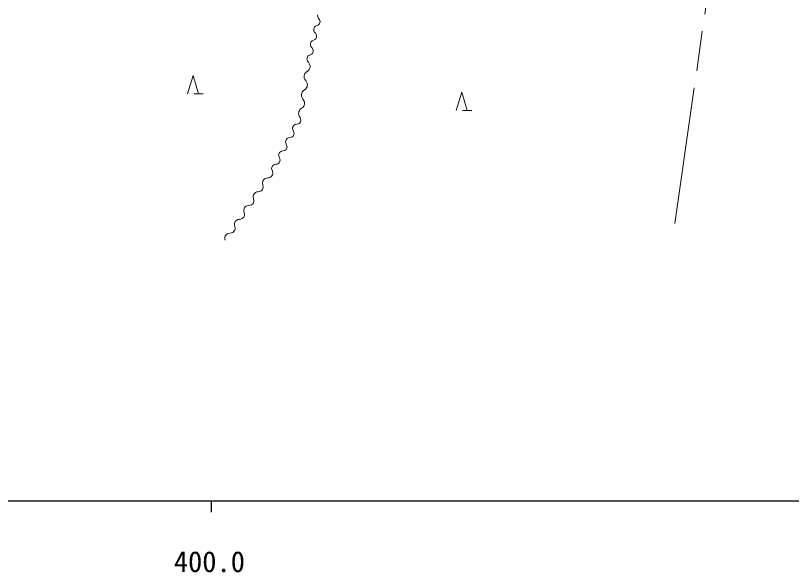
# Model space of a CAD drawing. Units: millimetres, scale not verified. Extents: x 40000 to 680000, y 20000 to 380000.
# Drawn here: x 450853 to 518855, y 198715 to 247499 of the extents above; entities that cross this region are included whole.
import ezdxf
from ezdxf.enums import TextEntityAlignment as Align

# ---------------------------------------------------------------- set-up
doc = ezdxf.new("R2010")
doc.units = ezdxf.units.MM
doc.header["$LTSCALE"] = 1000
doc.linetypes.add('CHAIN', pattern=[18.5, 12, -1.5, 3.5, -1.5])
for name, color, linetype, lineweight in [('M-BGD', 7, 'Continuous', 13), ('M-BMK', 2, 'CHAIN', 13), ('M-TTL-BAND', 7, 'Continuous', 25)]:
    doc.layers.add(name, color=color, linetype=linetype, lineweight=lineweight)
doc.styles.add('ＭＳ ゴシック', font='')
doc.styles.get('ＭＳ ゴシック').set_extended_font_data('MS Gothic')

# ---------------------------------------------------------------- blocks, each defined once
blk = doc.blocks.new('針葉樹林')
at = {"color": 7, "linetype": 'Continuous', "lineweight": 13}
for p, q in [((-0.6, 0), (0, 2)), ((0, 2), (0.6, 0)), ((0.1, 0), (1.1, 0))]:
    blk.add_line(p, q, dxfattribs=at)

msp = doc.modelspace()

# ---------------------------------------------------------------- linework, layer by layer
at = {"layer": 'M-BGD'}
for p, q in [((477332, 247475), (477339, 247566)), ((477350, 247373), (477332, 247475)), ((477408, 247252), (477350, 247373)), ((477526, 247057), (477408, 247252)), ((477501, 246810), (477529, 246887)), ((477538, 246970), (477526, 247057)), ((477529, 246887), (477538, 246970)), ((476984, 246254), (476993, 246336)), ((476996, 246167), (476984, 246254)), ((476993, 246336), (477020, 246414)), ((477020, 246414), (477069, 246487)), ((477069, 246487), (477143, 246554)), ((477143, 246554), (477261, 246612)), ((477261, 246612), (477378, 246669)), ((477378, 246669), (477453, 246736)), ((477453, 246736), (477501, 246810)), ((477033, 246074), (476996, 246167)), ((477114, 245971), (477033, 246074)), ((477233, 245775), (477114, 245971)), ((477159, 245455), (477208, 245528)), ((477208, 245528), (477236, 245606)), ((477244, 245688), (477233, 245775)), ((477236, 245606), (477244, 245688)), ((476690, 244973), (476699, 245055)), ((476702, 244886), (476690, 244973)), ((476699, 245055), (476727, 245133)), ((476740, 244793), (476702, 244886)), ((476727, 245133), (476775, 245206)), ((476775, 245206), (476850, 245273)), ((476850, 245273), (476967, 245331)), ((476967, 245331), (477085, 245388)), ((477085, 245388), (477159, 245455)), ((476820, 244690), (476740, 244793)), ((476791, 244107), (476866, 244174)), ((476939, 244494), (476820, 244690)), ((476866, 244174), (476914, 244247)), ((476914, 244247), (476942, 244325)), ((476951, 244407), (476939, 244494)), ((476942, 244325), (476951, 244407)), ((476397, 243691), (476405, 243774)), ((476408, 243604), (476397, 243691)), ((476405, 243774), (476433, 243851)), ((476446, 243511), (476408, 243604)), ((476433, 243851), (476482, 243925)), ((476527, 243409), (476446, 243511)), ((476482, 243925), (476556, 243992)), ((476556, 243992), (476674, 244049)), ((476674, 244049), (476791, 244107)), ((476522, 242687), (476594, 242780)), ((476654, 243183), (476527, 243409)), ((476594, 242780), (476640, 242876)), ((476640, 242876), (476665, 242975)), ((476670, 243078), (476654, 243183)), ((476665, 242975), (476670, 243078)), ((476144, 242124), (476149, 242227)), ((476159, 242019), (476144, 242124)), ((476149, 242227), (476174, 242326)), ((476174, 242326), (476219, 242423)), ((476219, 242423), (476291, 242515)), ((476291, 242515), (476407, 242601)), ((476407, 242601), (476522, 242687)), ((476201, 241910), (476159, 242019)), ((476287, 241794), (476201, 241910)), ((476414, 241568), (476287, 241794)), ((476430, 241463), (476414, 241568)), ((476424, 241360), (476430, 241463)), ((475933, 240711), (475979, 240808)), ((475979, 240808), (476051, 240900)), ((476051, 240900), (476166, 240986)), ((476166, 240986), (476282, 241072)), ((476282, 241072), (476354, 241165)), ((476354, 241165), (476400, 241261)), ((476400, 241261), (476424, 241360)), ((475903, 240509), (475909, 240612)), ((475919, 240404), (475903, 240509)), ((475909, 240612), (475933, 240711)), ((475961, 240295), (475919, 240404)), ((476046, 240179), (475961, 240295)), ((476174, 239953), (476046, 240179)), ((475811, 239285), (475926, 239371)), ((475926, 239371), (476042, 239457)), ((476042, 239457), (476114, 239550)), ((476114, 239550), (476159, 239646)), ((476159, 239646), (476184, 239746)), ((476189, 239848), (476174, 239953)), ((476184, 239746), (476189, 239848)), ((475663, 238895), (475668, 238997)), ((475679, 238789), (475663, 238895)), ((475668, 238997), (475693, 239096)), ((475721, 238680), (475679, 238789)), ((475693, 239096), (475739, 239193)), ((475739, 239193), (475811, 239285)), ((475629, 238004), (475718, 238051)), ((475718, 238051), (475784, 238110)), ((475806, 238564), (475721, 238680)), ((475784, 238110), (475831, 238178)), ((475871, 238344), (475806, 238564)), ((475831, 238178), (475860, 238256)), ((475860, 238256), (475871, 238344)), ((475131, 237613), (475141, 237700)), ((475143, 237513), (475131, 237613)), ((475141, 237700), (475171, 237778)), ((475196, 237393), (475143, 237513)), ((475171, 237778), (475218, 237846)), ((475260, 237173), (475196, 237393)), ((475218, 237846), (475283, 237905)), ((475283, 237905), (475372, 237952)), ((475372, 237952), (475501, 237978)), ((475501, 237978), (475629, 238004)), ((474560, 236607), (474607, 236675)), ((474607, 236675), (474673, 236734)), ((474673, 236734), (474762, 236781)), ((474762, 236781), (474890, 236807)), ((474890, 236807), (475019, 236833)), ((475019, 236833), (475108, 236880)), ((475108, 236880), (475173, 236939)), ((475173, 236939), (475220, 237007)), ((475220, 237007), (475250, 237085)), ((475250, 237085), (475260, 237173)), ((474520, 236441), (474531, 236529)), ((474533, 236342), (474520, 236441)), ((474531, 236529), (474560, 236607)), ((474585, 236221), (474533, 236342)), ((474650, 236001), (474585, 236221)), ((474639, 235914), (474650, 236001)), ((473909, 235270), (473920, 235358)), ((473920, 235358), (473950, 235435)), ((473950, 235435), (473996, 235504)), ((473996, 235504), (474062, 235563)), ((474062, 235563), (474151, 235610)), ((474151, 235610), (474280, 235636)), ((474280, 235636), (474408, 235662)), ((474408, 235662), (474497, 235709)), ((474497, 235709), (474563, 235767)), ((474563, 235767), (474610, 235836)), ((474610, 235836), (474639, 235914)), ((473922, 235170), (473909, 235270)), ((473974, 235050), (473922, 235170)), ((473952, 234596), (473999, 234665)), ((474039, 234830), (473974, 235050)), ((473999, 234665), (474028, 234743)), ((474028, 234743), (474039, 234830)), ((473299, 234099), (473310, 234187)), ((473312, 233999), (473299, 234099)), ((473310, 234187), (473339, 234264)), ((473364, 233879), (473312, 233999)), ((473339, 234264), (473386, 234333)), ((473386, 234333), (473451, 234392)), ((473451, 234392), (473541, 234438)), ((473541, 234438), (473669, 234465)), ((473669, 234465), (473797, 234491)), ((473797, 234491), (473886, 234537)), ((473886, 234537), (473952, 234596)), ((472717, 233213), (472816, 233256)), ((472816, 233256), (472951, 233274)), ((472951, 233274), (473087, 233293)), ((473087, 233293), (473186, 233336)), ((473186, 233336), (473263, 233394)), ((473263, 233394), (473323, 233464)), ((473323, 233464), (473366, 233545)), ((473392, 233638), (473364, 233879)), ((473366, 233545), (473392, 233638)), ((472506, 232803), (472510, 232911)), ((472539, 232670), (472506, 232803)), ((472510, 232911), (472536, 233004)), ((472536, 233004), (472580, 233085)), ((472567, 232429), (472539, 232670)), ((472580, 233085), (472640, 233155)), ((472640, 233155), (472717, 233213)), ((471755, 231876), (471815, 231946)), ((471815, 231946), (471892, 232004)), ((471892, 232004), (471991, 232047)), ((471991, 232047), (472126, 232065)), ((472126, 232065), (472262, 232083)), ((472262, 232083), (472361, 232127)), ((472361, 232127), (472438, 232185)), ((472438, 232185), (472498, 232255)), ((472498, 232255), (472541, 232336)), ((472541, 232336), (472567, 232429)), ((471682, 231594), (471686, 231702)), ((471714, 231461), (471682, 231594)), ((471686, 231702), (471712, 231795)), ((471712, 231795), (471755, 231876)), ((471742, 231220), (471714, 231461)), ((471716, 231127), (471742, 231220)), ((470861, 230492), (470887, 230585)), ((470887, 230585), (470930, 230666)), ((470930, 230666), (470990, 230736)), ((470990, 230736), (471067, 230795)), ((471067, 230795), (471166, 230838)), ((471166, 230838), (471302, 230856)), ((471302, 230856), (471437, 230874)), ((471437, 230874), (471536, 230917)), ((471536, 230917), (471613, 230976)), ((471613, 230976), (471673, 231046)), ((471673, 231046), (471716, 231127)), ((470848, 229836), (470892, 229918)), ((470857, 230384), (470861, 230492)), ((470889, 230251), (470857, 230384)), ((470918, 230011), (470889, 230251)), ((470892, 229918), (470918, 230011)), ((470032, 229175), (470036, 229283)), ((470064, 229042), (470032, 229175)), ((470036, 229283), (470062, 229376)), ((470062, 229376), (470105, 229457)), ((470105, 229457), (470165, 229527)), ((470165, 229527), (470242, 229585)), ((470242, 229585), (470341, 229629)), ((470341, 229629), (470477, 229647)), ((470477, 229647), (470612, 229665)), ((470612, 229665), (470711, 229708)), ((470711, 229708), (470789, 229766)), ((470789, 229766), (470848, 229836)), ((469788, 228456), (469887, 228499)), ((469887, 228499), (469964, 228557)), ((469964, 228557), (470023, 228627)), ((470023, 228627), (470067, 228708)), ((470093, 228801), (470064, 229042)), ((470067, 228708), (470093, 228801)), ((469207, 227966), (469211, 228074)), ((469240, 227833), (469207, 227966)), ((469211, 228074), (469237, 228167)), ((469237, 228167), (469281, 228248)), ((469281, 228248), (469340, 228318)), ((469340, 228318), (469417, 228376)), ((469417, 228376), (469516, 228419)), ((469516, 228419), (469652, 228438)), ((469652, 228438), (469788, 228456))]:
    msp.add_line(p, q, dxfattribs=at)
at = {"layer": 'M-BMK'}
msp.add_line((508647, 229290), (512121, 253733), dxfattribs=at)
at = {"layer": 'M-TTL-BAND'}
for p, q in [((40000, 205000), (579000, 205000)), ((468000, 205000), (468000, 204000))]:
    msp.add_line(p, q, dxfattribs=at)

# ---------------------------------------------------------------- block references
at = {"layer": 'M-BGD', "xscale": 800, "yscale": 800}
for p in [(466412, 240653), (489955, 239182)]:
    msp.add_blockref('針葉樹林', p, dxfattribs=at)

# ---------------------------------------------------------------- texts
at = {"layer": 'M-TTL-BAND', "style": 'ＭＳ ゴシック'}
msp.add_text('400.0', height=1833, dxfattribs=at).set_placement((467844, 198195), align=Align.BOTTOM_CENTER)

doc.saveas('drawing.dxf')
